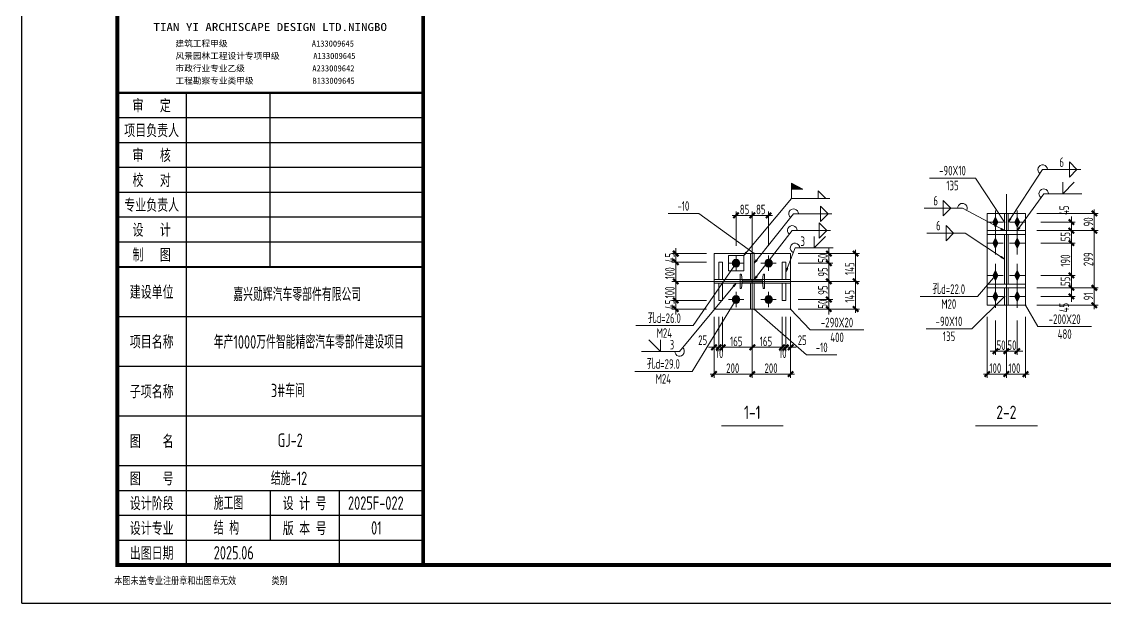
# Model space of a CAD drawing. Extents: x 712773 to 1022356, y -298958 to 209542.
# Drawn here: x 896206 to 910375, y -298958 to -291354 of the extents above; entities that cross this region are included whole.
import ezdxf
from ezdxf.enums import TextEntityAlignment as Align

# ---------------------------------------------------------------- set-up
doc = ezdxf.new("R2010")
doc.units = 0
doc.header["$LTSCALE"] = 500
doc.header["$MEASUREMENT"] = 0
for name, pattern in [('线型2', [5, 3, -2]), ('线型4', [2.5, 1.5, -1]), ('线型6', [8.75, 5, -1.25, 1.25, -1.25])]:
    doc.linetypes.add(name, pattern=pattern)
doc.layers.get('0').update_dxf_attribs({"linetype": 'CONTINUOUS'})
for name, color, linetype, lineweight in [('10', 7, 'CONTINUOUS', 18), ('20', 2, 'CONTINUOUS', 20), ('尺寸标注', 3, 'CONTINUOUS', 18), ('焊缝标注', 9, 'CONTINUOUS', 18), ('螺栓孔标注', 9, 'CONTINUOUS', 18), ('钢板标注', 9, 'CONTINUOUS', 18)]:
    doc.layers.add(name, color=color, linetype=linetype, lineweight=lineweight)
for name, color, linetype in [('AXIS_TEXT', 7, 'CONTINUOUS'), ('T-TK', 157, 'CONTINUOUS'), ('照明平面标注层', 111, 'CONTINUOUS')]:
    doc.layers.add(name, color=color, linetype=linetype)
doc.styles.add('FromPkpm', font='Pkpmeng', dxfattribs={"width": 0.7, "bigfont": 'Pkpmchn'})
doc.styles.add('TK1-TY', font='simhei.ttf')
doc.styles.add('TK2-TY', font='', dxfattribs={"width": 0.8})
doc.styles.add('TSSD_Dimension', font='Tssdeng.shx', dxfattribs={"width": 0.7, "bigfont": 'hztxt.shx'})
doc.styles.get('TK2-TY').set_extended_font_data('NSimSun')

# ---------------------------------------------------------------- blocks, each defined once
blk = doc.blocks.new('srgheberggb')
blk.add_lwpolyline([(62000, -70757), (70000, -70757), (70000, -75307), (62000, -75307)], close=True)
at = {"layer": 'T-TK'}
for p, q in [((59500, -84100), (59500, -42100)), ((63800, -70757), (63800, -75307)), ((66000, -75307), (66000, -70757)), ((70000, -71407), (62000, -71407)), ((70000, -72057), (62000, -72057)), ((70000, -72707), (62000, -72707)), ((70000, -73357), (62000, -73357)), ((70000, -74007), (62000, -74007)), ((70000, -74657), (62000, -74657)), ((63800, -75307), (63800, -83107)), ((70000, -76607), (62000, -76607)), ((70000, -77907), (62000, -77907)), ((70000, -79207), (62000, -79207)), ((70000, -80507), (62000, -80507)), ((70000, -81157), (62000, -81157)), ((66000, -81157), (66000, -82457)), ((67800, -81157), (67800, -83107)), ((70000, -81807), (62000, -81807)), ((70000, -82457), (62000, -82457)), ((59500, -84100), (118900, -84100))]:
    blk.add_line(p, q, dxfattribs=at)
for points, const_width in [([(62000, -83100), (117900, -83100), (117900, -43100), (62000, -43100)], 100), ([(70000, -83100), (62000, -83100), (62000, -61901), (70000, -61901)], 100), ([(62000, -83100), (70000, -83100), (70000, -62900), (62000, -62900)], 60)]:
    blk.add_lwpolyline(points, close=True, dxfattribs=dict(at, const_width=const_width))
at = {"layer": 'T-TK', "const_width": 60}
for points in [[(70000, -70757), (62000, -70757)], [(70000, -75307), (62000, -75307)], [(70000, -75307), (62000, -75307)]]:
    blk.add_lwpolyline(points, dxfattribs=at)
at = {"layer": 'AXIS_TEXT', "style": 'TSSD_Dimension', "width": 0.7}
for s, p in [('嘉兴勋辉汽车零部件有限公司 ', (65035, -76200)), ('年产1000万件智能精密汽车零部件建设项目', (64523, -77442)), ('施工图', (64523, -81654)), ('2025F-022', (68034, -81654)), ('结 构 ', (64523, -82304)), ('01', (68638, -82304)), ('2025.06', (64523, -82954))]:
    blk.add_text(s, height=350, dxfattribs=at).set_placement(p)
at = {"layer": 'T-TK'}
for s, height, style, width, p in [('TIAN YI ARCHISCAPE DESIGN LTD.NINGBO', 207.8, 'TK1-TY', 1.2, (66000, -69033)), ('审   定', 300, 'TK2-TY', 0.7, (62900, -71082)), ('项目负责人', 300, 'TK2-TY', 0.7, (62900, -71732)), ('审   核', 300, 'TK2-TY', 0.7, (62900, -72382)), ('校   对', 300, 'TK2-TY', 0.7, (62900, -73032)), ('专业负责人', 300, 'TK2-TY', 0.7, (62900, -73682)), ('设   计', 300, 'TK2-TY', 0.7, (62900, -74332)), ('制   图', 300, 'TK2-TY', 0.7, (62900, -74982)), ('建设单位', 300, 'TK2-TY', 0.7, (62900, -75957)), ('项目名称', 300, 'TK2-TY', 0.7, (62900, -77257)), ('子项名称', 300, 'TK2-TY', 0.7, (62900, -78557)), ('图    名', 300, 'TK2-TY', 0.7, (62900, -79857)), ('图    号', 300, 'TK2-TY', 0.7, (62900, -80832)), ('设计阶段', 300, 'TK2-TY', 0.7, (62900, -81482)), ('设 计 号', 300, 'TK2-TY', 0.7, (66900, -81483)), ('设计专业', 300, 'TK2-TY', 0.7, (62900, -82132)), ('版 本 号', 300, 'TK2-TY', 0.7, (66900, -82134)), ('出图日期', 300, 'TK2-TY', 0.7, (62900, -82782))]:
    blk.add_text(s, height=height, dxfattribs=dict(at, style=style, width=width)).set_placement(p, align=Align.MIDDLE_CENTER)
at = {"layer": 'T-TK', "style": 'TK1-TY'}
for s, p in [('建筑工程甲级                    A133009645', (63523, -69546)), ('风景园林工程设计专项甲级        A133009645', (63523, -69870)), ('市政行业专业乙级                A233009642', (63523, -70194)), ('工程勘察专业类甲级              B133009645', (63523, -70518))]:
    blk.add_text(s, height=162, dxfattribs=at).set_placement(p)
at = {"layer": 'T-TK', "style": 'TK2-TY', "width": 0.8}
for s, height, p in [('本图未盖专业注册章和出图章无效', 189.87, (61920, -83601)), ('类别', 189.9, (66032, -83601))]:
    blk.add_text(s, height=height, dxfattribs=at).set_placement(p)
blk = doc.blocks.new('vgxfcbc')
at = {"layer": '10', "color": 1, "linetype": '线型4', "ltscale": 100}
for p, q in [((2767494, 268004), (2767494, 267819)), ((2767494, 268004), (2767504, 268004)), ((2767518, 267930), (2767510, 267997)), ((2767793, 267997), (2767785, 267930)), ((2767809, 268004), (2767798, 268004)), ((2767809, 268004), (2767809, 267819)), ((2767494, 267819), (2767504, 267819)), ((2767518, 267892), (2767510, 267825)), ((2767793, 267825), (2767785, 267892)), ((2767809, 267819), (2767798, 267819))]:
    blk.add_line(p, q, dxfattribs=at)
for points in [[(2767531, 267917), (2767771, 267917, 0.35153), (2767785, 267930)], [(2767785, 267892, 0.35153), (2767771, 267905), (2767531, 267905)]]:
    blk.add_lwpolyline(points, format="xyb", dxfattribs=at)
for centre, radius, start, end in [((2767504, 267998), 5.35, 350.5243, 93.7652), ((2767798, 267998), 5.35, 86.2348, 189.4757), ((2767504, 267824), 5.35, 266.2348, 9.4757), ((2767532, 267932), 14.8, 189.1191, 266.5916), ((2767532, 267890), 14.8, 93.4084, 170.8809), ((2767798, 267824), 5.35, 170.5243, 273.7652)]:
    blk.add_arc(centre, radius, start, end, dxfattribs=at)

msp = doc.modelspace()

# ---------------------------------------------------------------- hatches: boundary and pattern name
at = {"layer": '10', "transparency": 33554687}
for points in [[(908938.9, -293908.7), (908906.4, -293973.7), (908938.9, -294038.7), (908971.4, -293973.7)], [(909223.9, -293908.7), (909191.4, -293973.7), (909223.9, -294038.7), (909256.4, -293973.7)], [(908938.9, -294183.7), (908906.4, -294248.7), (908938.9, -294313.7), (908971.4, -294248.7)], [(909223.9, -294183.7), (909191.4, -294248.7), (909223.9, -294313.7), (909256.4, -294248.7)], [(908938.9, -294606.2), (908906.4, -294671.2), (908938.9, -294736.2), (908971.4, -294671.2)], [(909223.9, -294606.2), (909191.4, -294671.2), (909223.9, -294736.2), (909256.4, -294671.2)], [(908938.9, -294881.2), (908906.4, -294946.2), (908938.9, -295011.2), (908971.4, -294946.2)], [(909223.9, -294881.2), (909191.4, -294946.2), (909223.9, -295011.2), (909256.4, -294946.2)]]:
    msp.add_hatch(color=1, dxfattribs=at).paths.add_polyline_path(points)
at = {"layer": '10'}
h = msp.add_hatch(color=1, dxfattribs=at)
edge = h.paths.add_edge_path()
edge.add_arc((905546.7, -294511.2), 50, 0, 360)
h = msp.add_hatch(color=1, dxfattribs=at)
edge = h.paths.add_edge_path()
edge.add_arc((905972.3, -294511.2), 50, 0, 360)
h = msp.add_hatch(color=1, dxfattribs=at)
edge = h.paths.add_edge_path()
edge.add_arc((905546.7, -294986.2), 50, 0, 360)
h = msp.add_hatch(color=1, dxfattribs=at)
edge = h.paths.add_edge_path()
edge.add_arc((905972.3, -294986.2), 50, 0, 360)
at = {"layer": '焊缝标注', "transparency": 33554687}
for points in [[(906272, -293542.2), (906422, -293542.2), (906272, -293467.2)], [(909106.4, -293973.7), (909140, -293936), (909127.5, -293927.8)], [(909056.4, -294086.2), (909015.8, -294056), (909008.8, -294069.3)], [(909223.9, -294086.2), (909259.1, -294049.9), (909246.9, -294041.2)], [(905646.7, -294411.2), (905684.6, -294377.8), (905673.1, -294368.1)], [(909056.4, -294460), (909018.9, -294426), (909010.6, -294438.5)], [(905784.5, -294511.2), (905821.5, -294476.8), (905809.8, -294467.5)], [(906197.6, -294623.7), (906222.6, -294579.8), (906208.6, -294574.4)], [(905784.5, -294723.7), (905821.1, -294688.9), (905809.2, -294679.7)], [(905546.7, -294773.7), (905509, -294807.4), (905520.5, -294817)]]:
    msp.add_hatch(color=256, dxfattribs=at).paths.add_polyline_path(points)
at = {"layer": '螺栓孔标注'}
h = msp.add_hatch(color=256, dxfattribs=at)
edge = h.paths.add_edge_path()
edge.add_arc((905546.7, -294511.2), 5, 0, 360)
h = msp.add_hatch(color=256, dxfattribs=at)
edge = h.paths.add_edge_path()
edge.add_arc((908938.9, -294671.2), 5, 0, 360)
h = msp.add_hatch(color=256, dxfattribs=at)
edge = h.paths.add_edge_path()
edge.add_arc((905546.7, -294986.2), 5, 0, 360)
at = {"layer": '钢板标注'}
h = msp.add_hatch(color=256, dxfattribs=at)
edge = h.paths.add_edge_path()
edge.add_arc((909056.4, -293973.7), 5, 0, 360)
h = msp.add_hatch(color=256, dxfattribs=at)
edge = h.paths.add_edge_path()
edge.add_arc((905784.5, -294386.2), 5, 0, 360)
h = msp.add_hatch(color=256, dxfattribs=at)
edge = h.paths.add_edge_path()
edge.add_arc((909056.4, -294946.2), 5, 0, 360)
h = msp.add_hatch(color=256, dxfattribs=at)
edge = h.paths.add_edge_path()
edge.add_arc((905784.5, -295111.2), 5, 0, 360)
h = msp.add_hatch(color=256, dxfattribs=at)
edge = h.paths.add_edge_path()
edge.add_arc((906260.1, -295111.2), 5, 0, 360)
h = msp.add_hatch(color=256, dxfattribs=at)
edge = h.paths.add_edge_path()
edge.add_arc((909331.4, -295061.2), 5, 0, 360)

# ---------------------------------------------------------------- linework, layer by layer
at = {"color": 0, "linetype": 'ByBlock', "const_width": 28.3}
for points in [[(905582, -293850.9), (905511.3, -293921.6)], [(905794.8, -293850.9), (905724.1, -293921.6)], [(905724.1, -293921.6), (905794.8, -293850.9)], [(905936.9, -293921.6), (906007.6, -293850.9)], [(910266.7, -293896.6), (910196, -293825.9)], [(909896, -293938.4), (909966.7, -294009.1)], [(909966.7, -294121.6), (909896, -294050.9)], [(909966.7, -294121.6), (909896, -294050.9)], [(910196, -294050.9), (910266.7, -294121.6)], [(910266.7, -294121.6), (910196, -294050.9)], [(909966.7, -294284.1), (909896, -294213.4)], [(909896, -294213.4), (909966.7, -294284.1)], [(904723.5, -294350.9), (904794.2, -294421.6)], [(906724.7, -294350.9), (906795.5, -294421.6)], [(907145.5, -294421.6), (907074.7, -294350.9)], [(904794.2, -294534.1), (904723.5, -294463.4)], [(904794.2, -294534.1), (904723.5, -294463.4)], [(906795.5, -294546.6), (906724.7, -294475.9)], [(906795.5, -294546.6), (906724.7, -294475.9)], [(904723.5, -294713.4), (904794.2, -294784.1)], [(904794.2, -294784.1), (904723.5, -294713.4)], [(906724.7, -294713.4), (906795.5, -294784.1)], [(906795.5, -294784.1), (906724.7, -294713.4)], [(907074.7, -294713.4), (907145.5, -294784.1)], [(907145.5, -294784.1), (907074.7, -294713.4)], [(909896, -294635.9), (909966.7, -294706.6)], [(909966.7, -294706.6), (909896, -294635.9)], [(909896, -294798.4), (909966.7, -294869.1)], [(909896, -294798.4), (909966.7, -294869.1)], [(910196, -294798.4), (910266.7, -294869.1)], [(910266.7, -294869.1), (910196, -294798.4)], [(904723.5, -294963.4), (904794.2, -295034.1)], [(904723.5, -294963.4), (904794.2, -295034.1)], [(906724.7, -294950.9), (906795.5, -295021.6)], [(906724.7, -294950.9), (906795.5, -295021.6)], [(909966.7, -294981.6), (909896, -294910.9)], [(904794.2, -295146.6), (904723.5, -295075.9)], [(906795.5, -295146.6), (906724.7, -295075.9)], [(907074.7, -295075.9), (907145.5, -295146.6)], [(910196, -295025.9), (910266.7, -295096.6)], [(905223.5, -295646.6), (905294.2, -295575.9)], [(905286, -295646.6), (905356.7, -295575.9)], [(905356.7, -295575.9), (905286, -295646.6)], [(905406.7, -295575.9), (905336, -295646.6)], [(905406.7, -295575.9), (905336, -295646.6)], [(905794.8, -295575.9), (905724.1, -295646.6)], [(905724.1, -295646.6), (905794.8, -295575.9)], [(906112.2, -295646.6), (906183, -295575.9)], [(906112.2, -295646.6), (906183, -295575.9)], [(906162.2, -295646.6), (906233, -295575.9)], [(906233, -295575.9), (906162.2, -295646.6)], [(906295.5, -295575.9), (906224.7, -295646.6)], [(908903.5, -295696.6), (908974.2, -295625.9)], [(909046, -295696.6), (909116.7, -295625.9)], [(909116.7, -295625.9), (909046, -295696.6)], [(909259.2, -295625.9), (909188.5, -295696.6)], [(905294.2, -295925.9), (905223.5, -295996.6)], [(905794.8, -295925.9), (905724.1, -295996.6)], [(905724.1, -295996.6), (905794.8, -295925.9)], [(906224.7, -295996.6), (906295.5, -295925.9)], [(908866.7, -295925.9), (908796, -295996.6)], [(909116.7, -295925.9), (909046, -295996.6)], [(909046, -295996.6), (909116.7, -295925.9)], [(909296, -295996.6), (909366.7, -295925.9)]]:
    msp.add_lwpolyline(points, dxfattribs=at)
at = {"layer": '10', "linetype": '线型6', "ltscale": 100}
msp.add_line((909081.4, -295311.2), (909081.4, -293611.2), dxfattribs=at)
at = {"layer": '10', "color": 9, "ltscale": 100}
for p, q in [((908938.9, -293823.7), (908938.9, -294123.7)), ((909223.9, -293823.7), (909223.9, -294123.7)), ((909038.9, -293973.7), (908838.9, -293973.7)), ((909323.9, -293973.7), (909123.9, -293973.7)), ((908938.9, -294098.7), (908938.9, -294398.7)), ((909223.9, -294098.7), (909223.9, -294398.7)), ((909038.9, -294248.7), (908838.9, -294248.7)), ((909323.9, -294248.7), (909123.9, -294248.7)), ((908938.9, -294521.2), (908938.9, -294821.2)), ((909223.9, -294521.2), (909223.9, -294821.2)), ((909038.9, -294671.2), (908838.9, -294671.2)), ((909323.9, -294671.2), (909123.9, -294671.2)), ((908938.9, -294796.2), (908938.9, -295096.2)), ((909223.9, -294796.2), (909223.9, -295096.2)), ((909038.9, -294946.2), (908838.9, -294946.2)), ((909323.9, -294946.2), (909123.9, -294946.2))]:
    msp.add_line(p, q, dxfattribs=at)
at = {"layer": '10', "color": 1, "linetype": 'Continuous'}
for p, q in [((908938.9, -293908.7), (908906.4, -293973.7)), ((908906.4, -293973.7), (908938.9, -294038.7)), ((908971.4, -293973.7), (908938.9, -293908.7)), ((908938.9, -294038.7), (908971.4, -293973.7)), ((909223.9, -293908.7), (909191.4, -293973.7)), ((909191.4, -293973.7), (909223.9, -294038.7)), ((909256.4, -293973.7), (909223.9, -293908.7)), ((909223.9, -294038.7), (909256.4, -293973.7)), ((908938.9, -294183.7), (908906.4, -294248.7)), ((908906.4, -294248.7), (908938.9, -294313.7)), ((908971.4, -294248.7), (908938.9, -294183.7)), ((908938.9, -294313.7), (908971.4, -294248.7)), ((909223.9, -294183.7), (909191.4, -294248.7)), ((909191.4, -294248.7), (909223.9, -294313.7)), ((909256.4, -294248.7), (909223.9, -294183.7)), ((909223.9, -294313.7), (909256.4, -294248.7)), ((908938.9, -294606.2), (908906.4, -294671.2)), ((908906.4, -294671.2), (908938.9, -294736.2)), ((908971.4, -294671.2), (908938.9, -294606.2)), ((908938.9, -294736.2), (908971.4, -294671.2)), ((909223.9, -294606.2), (909191.4, -294671.2)), ((909191.4, -294671.2), (909223.9, -294736.2)), ((909256.4, -294671.2), (909223.9, -294606.2)), ((909223.9, -294736.2), (909256.4, -294671.2)), ((908938.9, -294881.2), (908906.4, -294946.2)), ((908906.4, -294946.2), (908938.9, -295011.2)), ((908971.4, -294946.2), (908938.9, -294881.2)), ((908938.9, -295011.2), (908971.4, -294946.2)), ((909223.9, -294881.2), (909191.4, -294946.2)), ((909191.4, -294946.2), (909223.9, -295011.2)), ((909256.4, -294946.2), (909223.9, -294881.2)), ((909223.9, -295011.2), (909256.4, -294946.2))]:
    msp.add_line(p, q, dxfattribs=at)
at = {"layer": '10', "linetype": '线型2', "ltscale": 100}
for p, q in [((905759.5, -295361.2), (905759.5, -294136.2)), ((905008.8, -294748.7), (906510.1, -294748.7))]:
    msp.add_line(p, q, dxfattribs=at)
at = {"layer": '10', "color": 3, "ltscale": 100}
for p, q in [((909331.4, -294086.2), (908831.4, -294086.2)), ((908831.4, -294086.2), (908831.4, -294136.2)), ((908831.4, -294136.2), (909331.4, -294136.2)), ((909056.4, -294783.7), (909056.4, -294136.2)), ((909106.4, -294783.7), (909106.4, -294136.2)), ((909331.4, -294136.2), (909331.4, -294086.2)), ((909331.4, -294783.7), (908831.4, -294783.7)), ((908831.4, -294783.7), (908831.4, -294833.7)), ((908831.4, -294833.7), (909331.4, -294833.7)), ((909331.4, -294833.7), (909331.4, -294783.7))]:
    msp.add_line(p, q, dxfattribs=at)
at = {"layer": '10', "ltscale": 100}
for p, q in [((905546.7, -294611.2), (905546.7, -294411.2)), ((905972.3, -294611.2), (905972.3, -294411.2)), ((905446.7, -294511.2), (905646.7, -294511.2)), ((905872.3, -294511.2), (906072.3, -294511.2)), ((905446.7, -294986.2), (905646.7, -294986.2)), ((905546.7, -295086.2), (905546.7, -294886.2)), ((905872.3, -294986.2), (906072.3, -294986.2)), ((905972.3, -295086.2), (905972.3, -294886.2)), ((905354.5, -296636.2), (906164.5, -296636.2)), ((908676.4, -296636.2), (909486.4, -296636.2))]:
    msp.add_line(p, q, dxfattribs=at)
at = {"layer": '10', "color": 2, "ltscale": 100}
for p, q in [((905371.3, -294498.7), (905321.3, -294498.7)), ((905321.3, -294498.7), (905321.3, -294723.7)), ((905371.3, -294723.7), (905371.3, -294498.7)), ((906197.6, -294498.7), (906147.6, -294498.7)), ((906147.6, -294498.7), (906147.6, -294723.7)), ((906197.6, -294723.7), (906197.6, -294498.7)), ((905258.8, -294723.7), (906260.1, -294723.7)), ((905321.3, -294723.7), (905371.3, -294723.7)), ((906147.6, -294723.7), (906197.6, -294723.7)), ((905258.8, -294773.7), (906260.1, -294773.7)), ((905371.3, -294773.7), (905321.3, -294773.7)), ((905321.3, -294773.7), (905321.3, -294998.7)), ((905371.3, -294998.7), (905371.3, -294773.7)), ((906197.6, -294773.7), (906147.6, -294773.7)), ((906147.6, -294773.7), (906147.6, -294998.7)), ((906197.6, -294998.7), (906197.6, -294773.7)), ((905321.3, -294998.7), (905371.3, -294998.7)), ((906147.6, -294998.7), (906197.6, -294998.7))]:
    msp.add_line(p, q, dxfattribs=at)
at = {"layer": '10', "color": 1, "ltscale": 100}
for centre in [(905546.7, -294511.2), (905972.3, -294511.2), (905546.7, -294986.2), (905972.3, -294986.2)]:
    msp.add_circle(centre, 50, dxfattribs=at)
at = {"layer": '20', "ltscale": 100}
for p, q in [((909331.4, -293861.2), (908831.4, -293861.2)), ((908831.4, -293861.2), (908831.4, -295061.2)), ((909106.4, -293861.2), (909056.4, -293861.2)), ((909056.4, -293861.2), (909056.4, -294086.2)), ((909106.4, -294086.2), (909106.4, -293861.2)), ((909331.4, -295061.2), (909331.4, -293861.2)), ((909056.4, -294086.2), (909106.4, -294086.2)), ((906260.1, -294386.2), (905258.8, -294386.2)), ((905258.8, -294386.2), (905258.8, -295111.2)), ((905646.7, -294411.2), (905446.7, -294411.2)), ((905446.7, -294411.2), (905446.7, -294611.2)), ((905646.7, -294611.2), (905646.7, -294411.2)), ((905784.5, -294386.2), (905734.5, -294386.2)), ((905734.5, -294386.2), (905734.5, -294723.7)), ((905784.5, -294723.7), (905784.5, -294386.2)), ((906260.1, -295111.2), (906260.1, -294386.2)), ((905446.7, -294611.2), (905646.7, -294611.2)), ((905734.5, -294723.7), (905784.5, -294723.7)), ((905784.5, -294773.7), (905734.5, -294773.7)), ((905734.5, -294773.7), (905734.5, -295111.2)), ((905784.5, -295111.2), (905784.5, -294773.7)), ((909056.4, -294833.7), (909106.4, -294833.7)), ((909056.4, -295058.7), (909056.4, -294833.7)), ((909106.4, -294833.7), (909106.4, -295058.7)), ((905258.8, -295111.2), (906260.1, -295111.2)), ((905734.5, -295111.2), (905784.5, -295111.2)), ((908831.4, -295061.2), (909331.4, -295061.2)), ((909106.4, -295058.7), (909056.4, -295058.7))]:
    msp.add_line(p, q, dxfattribs=at)
at = {"layer": '尺寸标注', "linetype": 'Continuous', "lineweight": 18}
for p, q in [((905546.7, -294286.2), (905546.7, -293836.2)), ((905759.5, -294286.2), (905759.5, -293836.2)), ((905759.5, -294286.2), (905759.5, -293836.2)), ((905972.3, -294286.2), (905972.3, -293836.2)), ((909481.4, -293861.2), (910281.4, -293861.2)), ((910231.4, -294136.2), (910231.4, -293811.2)), ((905496.7, -293886.2), (905809.5, -293886.2)), ((905709.5, -293886.2), (906022.3, -293886.2)), ((909531.4, -293973.7), (909981.4, -293973.7)), ((909931.4, -293973.7), (909931.4, -293903)), ((909931.4, -294086.2), (909931.4, -293973.7)), ((909481.4, -294086.2), (910281.4, -294086.2)), ((909481.4, -294086.2), (910281.4, -294086.2)), ((909531.4, -294086.2), (909981.4, -294086.2)), ((909531.4, -294086.2), (909981.4, -294086.2)), ((909931.4, -294298.7), (909931.4, -294036.2)), ((909931.4, -294086.2), (909931.4, -294157)), ((910231.4, -294883.7), (910231.4, -294036.2)), ((909531.4, -294248.7), (909981.4, -294248.7)), ((909531.4, -294248.7), (909981.4, -294248.7)), ((909931.4, -294721.2), (909931.4, -294198.7)), ((905158.8, -294386.2), (904708.8, -294386.2)), ((904758.8, -294386.2), (904758.8, -294315.5)), ((904758.8, -294498.7), (904758.8, -294386.2)), ((906360.1, -294386.2), (906810.1, -294386.2)), ((906360.1, -294386.2), (907160.1, -294386.2)), ((906760.1, -294386.2), (906760.1, -294315.5)), ((906760.1, -294511.2), (906760.1, -294386.2)), ((907110.1, -294798.7), (907110.1, -294336.2)), ((905158.8, -294498.7), (904708.8, -294498.7)), ((905158.8, -294498.7), (904708.8, -294498.7)), ((904758.8, -294798.7), (904758.8, -294448.7)), ((904758.8, -294498.7), (904758.8, -294569.5)), ((906360.1, -294511.2), (906810.1, -294511.2)), ((906360.1, -294511.2), (906810.1, -294511.2)), ((906760.1, -294798.7), (906760.1, -294461.2)), ((906760.1, -294511.2), (906760.1, -294582)), ((904758.8, -295048.7), (904758.8, -294698.7)), ((906760.1, -295036.2), (906760.1, -294698.7)), ((907110.1, -295161.2), (907110.1, -294698.7)), ((909531.4, -294671.2), (909981.4, -294671.2)), ((909531.4, -294671.2), (909981.4, -294671.2)), ((909931.4, -294883.7), (909931.4, -294621.2)), ((905158.8, -294748.7), (904708.8, -294748.7)), ((905158.8, -294748.7), (904708.8, -294748.7)), ((906360.1, -294748.7), (906810.1, -294748.7)), ((906360.1, -294748.7), (906810.1, -294748.7)), ((906360.1, -294748.7), (907160.1, -294748.7)), ((906360.1, -294748.7), (907160.1, -294748.7)), ((909481.4, -294833.7), (910281.4, -294833.7)), ((909481.4, -294833.7), (910281.4, -294833.7)), ((909531.4, -294833.7), (909981.4, -294833.7)), ((909531.4, -294833.7), (909981.4, -294833.7)), ((909931.4, -294833.7), (909931.4, -294763)), ((909931.4, -294946.2), (909931.4, -294833.7)), ((910231.4, -295111.2), (910231.4, -294783.7)), ((905158.8, -294998.7), (904708.8, -294998.7)), ((905158.8, -294998.7), (904708.8, -294998.7)), ((904758.8, -294998.7), (904758.8, -294928)), ((904758.8, -295111.2), (904758.8, -294998.7)), ((906360.1, -294986.2), (906810.1, -294986.2)), ((906360.1, -294986.2), (906810.1, -294986.2)), ((906760.1, -294986.2), (906760.1, -294915.5)), ((906760.1, -295111.2), (906760.1, -294986.2)), ((909531.4, -294946.2), (909981.4, -294946.2)), ((909931.4, -294946.2), (909931.4, -295017)), ((905158.8, -295111.2), (904708.8, -295111.2)), ((904758.8, -295111.2), (904758.8, -295182)), ((906360.1, -295111.2), (906810.1, -295111.2)), ((906360.1, -295111.2), (907160.1, -295111.2)), ((906760.1, -295111.2), (906760.1, -295182)), ((909481.4, -295061.2), (910281.4, -295061.2)), ((905258.8, -295211.2), (905258.8, -295661.2)), ((905258.8, -295211.2), (905258.8, -296011.2)), ((905321.3, -295211.2), (905321.3, -295661.2)), ((905321.3, -295211.2), (905321.3, -295661.2)), ((905371.3, -295211.2), (905371.3, -295661.2)), ((905371.3, -295211.2), (905371.3, -295661.2)), ((905759.5, -295211.2), (905759.5, -295661.2)), ((905759.5, -295211.2), (905759.5, -295661.2)), ((905759.5, -295211.2), (905759.5, -296011.2)), ((905759.5, -295211.2), (905759.5, -296011.2)), ((906147.6, -295211.2), (906147.6, -295661.2)), ((906147.6, -295211.2), (906147.6, -295661.2)), ((906197.6, -295211.2), (906197.6, -295661.2)), ((906197.6, -295211.2), (906197.6, -295661.2)), ((906260.1, -295211.2), (906260.1, -295661.2)), ((906260.1, -295211.2), (906260.1, -296011.2)), ((908831.4, -295211.2), (908831.4, -296011.2)), ((908938.9, -295261.2), (908938.9, -295711.2)), ((909081.4, -295211.2), (909081.4, -296011.2)), ((909081.4, -295211.2), (909081.4, -296011.2)), ((909081.4, -295261.2), (909081.4, -295711.2)), ((909081.4, -295261.2), (909081.4, -295711.2)), ((909223.9, -295261.2), (909223.9, -295711.2)), ((909331.4, -295211.2), (909331.4, -296011.2)), ((905258.8, -295611.2), (905188.1, -295611.2)), ((905321.3, -295611.2), (905250.6, -295611.2)), ((905258.8, -295611.2), (905321.3, -295611.2)), ((905321.3, -295611.2), (905392.1, -295611.2)), ((905321.3, -295611.2), (905371.3, -295611.2)), ((905321.3, -295611.2), (905809.5, -295611.2)), ((905371.3, -295611.2), (905442.1, -295611.2)), ((905709.5, -295611.2), (906197.6, -295611.2)), ((906147.6, -295611.2), (906076.9, -295611.2)), ((906197.6, -295611.2), (906126.9, -295611.2)), ((906147.6, -295611.2), (906197.6, -295611.2)), ((906197.6, -295611.2), (906268.3, -295611.2)), ((906197.6, -295611.2), (906260.1, -295611.2)), ((906260.1, -295611.2), (906330.8, -295611.2)), ((908938.9, -295661.2), (908868.2, -295661.2)), ((908938.9, -295661.2), (909081.4, -295661.2)), ((909081.4, -295661.2), (909010.7, -295661.2)), ((909081.4, -295661.2), (909152.1, -295661.2)), ((909081.4, -295661.2), (909223.9, -295661.2)), ((909223.9, -295661.2), (909294.6, -295661.2)), ((905208.8, -295961.2), (905809.5, -295961.2)), ((905709.5, -295961.2), (906310.1, -295961.2)), ((908781.4, -295961.2), (909131.4, -295961.2)), ((909031.4, -295961.2), (909381.4, -295961.2))]:
    msp.add_line(p, q, dxfattribs=at)
at = {"layer": '焊缝标注', "lineweight": 18, "ltscale": 100}
for p, q in [((909106.4, -293973.7), (909554.8, -293288.3)), ((905646.7, -294411.2), (906272, -293667.2)), ((909223.9, -294086.2), (909569.6, -293603)), ((905784.5, -294511.2), (906299.7, -293864.9)), ((909056.4, -294086.2), (908505.9, -293791.6)), ((905784.5, -294723.7), (906282.2, -294082.9)), ((909056.4, -294460), (908542.2, -294117.6)), ((906197.6, -294623.7), (906318.1, -294311.9)), ((905546.7, -294773.7), (904808.3, -295664))]:
    msp.add_line(p, q, dxfattribs=at)
at = {"layer": '焊缝标注', "ltscale": 100}
for p, q in [((909554.8, -293288.3), (910054.8, -293288.3)), ((909904.8, -293288.3), (909904.8, -293188.3)), ((909904.8, -293188.3), (910004.8, -293288.3)), ((909904.8, -293288.3), (909904.8, -293388.3)), ((909904.8, -293388.3), (910004.8, -293288.3)), ((906272, -293667.2), (906272, -293542.2)), ((906622, -293667.2), (906622, -293567.2)), ((906622, -293567.2), (906722, -293667.2)), ((909819.6, -293603), (909969.6, -293453)), ((909819.6, -293603), (909819.6, -293453)), ((906272, -293667.2), (906772, -293667.2)), ((908255.9, -293791.6), (908255.9, -293691.6)), ((908355.9, -293791.6), (908255.9, -293691.6)), ((909569.6, -293603), (910069.6, -293603)), ((906299.7, -293864.9), (906799.7, -293864.9)), ((906649.7, -293864.9), (906649.7, -293764.9)), ((906649.7, -293764.9), (906749.7, -293864.9)), ((906649.7, -293864.9), (906649.7, -293964.9)), ((906649.7, -293964.9), (906749.7, -293864.9)), ((908505.9, -293791.6), (908005.9, -293791.6)), ((908255.9, -293791.6), (908255.9, -293891.6)), ((908355.9, -293791.6), (908255.9, -293891.6)), ((906632.2, -294082.9), (906632.2, -293982.9)), ((906632.2, -293982.9), (906732.2, -294082.9)), ((906282.2, -294082.9), (906782.2, -294082.9)), ((906632.2, -294082.9), (906632.2, -294182.9)), ((906632.2, -294182.9), (906732.2, -294082.9)), ((908542.2, -294117.6), (908042.2, -294117.6)), ((908292.2, -294117.6), (908292.2, -294017.6)), ((908392.2, -294117.6), (908292.2, -294017.6)), ((908292.2, -294117.6), (908292.2, -294217.6)), ((908392.2, -294117.6), (908292.2, -294217.6)), ((906568.1, -294311.9), (906718.1, -294161.9)), ((906568.1, -294311.9), (906568.1, -294161.9)), ((906318.1, -294311.9), (906818.1, -294311.9)), ((904558.3, -295664), (904408.3, -295514)), ((904558.3, -295664), (904558.3, -295514)), ((904808.3, -295664), (904308.3, -295664))]:
    msp.add_line(p, q, dxfattribs=at)
at = {"layer": '焊缝标注', "linetype": 'Continuous'}
for p, q in [((906272, -293467.2), (906272, -293542.2)), ((906422, -293542.2), (906272, -293467.2)), ((906272, -293542.2), (906422, -293542.2)), ((909127.5, -293927.8), (909106.4, -293973.7)), ((909106.4, -293973.7), (909140, -293936)), ((909140, -293936), (909127.5, -293927.8)), ((909015.8, -294056), (909008.8, -294069.3)), ((909008.8, -294069.3), (909056.4, -294086.2)), ((909056.4, -294086.2), (909015.8, -294056)), ((909246.9, -294041.2), (909223.9, -294086.2)), ((909223.9, -294086.2), (909259.1, -294049.9)), ((909259.1, -294049.9), (909246.9, -294041.2)), ((905673.1, -294368.1), (905646.7, -294411.2)), ((905646.7, -294411.2), (905684.6, -294377.8)), ((905684.6, -294377.8), (905673.1, -294368.1)), ((909018.9, -294426), (909010.6, -294438.5)), ((909010.6, -294438.5), (909056.4, -294460)), ((909056.4, -294460), (909018.9, -294426)), ((905809.8, -294467.5), (905784.5, -294511.2)), ((905784.5, -294511.2), (905821.5, -294476.8)), ((905821.5, -294476.8), (905809.8, -294467.5)), ((906208.6, -294574.4), (906197.6, -294623.7)), ((906197.6, -294623.7), (906222.6, -294579.8)), ((906222.6, -294579.8), (906208.6, -294574.4)), ((905809.2, -294679.7), (905784.5, -294723.7)), ((905784.5, -294723.7), (905821.1, -294688.9)), ((905821.1, -294688.9), (905809.2, -294679.7)), ((905546.7, -294773.7), (905509, -294807.4)), ((905509, -294807.4), (905520.5, -294817)), ((905520.5, -294817), (905546.7, -294773.7))]:
    msp.add_line(p, q, dxfattribs=at)
at = {"layer": '焊缝标注', "ltscale": 100}
for centre, start, end in [((909554.8, -293288.3), 0, 236.81027), ((909569.6, -293603), 0, 234.42537), ((908505.9, -293791.6), 331.83929, 180), ((906299.7, -293864.9), 0, 231.44106), ((906282.2, -294082.9), 0, 232.16595), ((906318.1, -294311.9), 0, 248.87137), ((904808.3, -295664), 180, 50.32936)]:
    msp.add_arc(centre, 62.5, start, end, dxfattribs=at)
at = {"layer": '螺栓孔标注', "ltscale": 100}
for p, q in [((905546.7, -294511.2), (904984.6, -295327.2)), ((908938.9, -294671.2), (908703.3, -294948)), ((905546.7, -294986.2), (904971.1, -295926.3)), ((908703.3, -294948), (907953.3, -294948)), ((904984.6, -295327.2), (904234.6, -295327.2)), ((904971.1, -295926.3), (904221.1, -295926.3))]:
    msp.add_line(p, q, dxfattribs=at)
for centre in [(905546.7, -294511.2), (908938.9, -294671.2), (905546.7, -294986.2)]:
    msp.add_circle(centre, 5, dxfattribs=at)
at = {"layer": '钢板标注', "ltscale": 100}
for p, q in [((908676.7, -293398.3), (908076.7, -293398.3)), ((909056.4, -293973.7), (908676.7, -293398.3)), ((905058.1, -293861), (904658.1, -293861)), ((905784.5, -294386.2), (905058.1, -293861)), ((909056.4, -294946.2), (908631.3, -295369.7)), ((905784.5, -295111.2), (906466.5, -295710.1)), ((906260.1, -295111.2), (906517.5, -295384.2)), ((909331.4, -295061.2), (909493.6, -295340.9)), ((906517.5, -295384.2), (907217.5, -295384.2)), ((908631.3, -295369.7), (908031.3, -295369.7)), ((909493.6, -295340.9), (910193.6, -295340.9)), ((906466.5, -295710.1), (906866.5, -295710.1))]:
    msp.add_line(p, q, dxfattribs=at)
for centre in [(909056.4, -293973.7), (905784.5, -294386.2), (909056.4, -294946.2), (905784.5, -295111.2), (906260.1, -295111.2), (909331.4, -295061.2)]:
    msp.add_circle(centre, 5, dxfattribs=at)

# ---------------------------------------------------------------- block references
msp.add_blockref('vgxfcbc', (-1861891.6, -562659.9))
at = {"layer": '照明平面标注层', "xscale": 0.5, "yscale": 0.5, "zscale": 0.5}
msp.add_blockref('srgheberggb', (866455.8, -256907.8), dxfattribs=at)

# ---------------------------------------------------------------- texts
at = {"layer": '10', "lineweight": 25, "style": 'FromPkpm', "width": 0.77}
for s, p in [('1-1', (905759.5, -296461.2)), ('2-2', (909081.4, -296461.2))]:
    msp.add_text(s, height=175, dxfattribs=at).set_placement(p, align=Align.MIDDLE_CENTER)
at = {"layer": 'AXIS_TEXT', "style": 'TSSD_Dimension', "width": 0.7}
for s, p in [('3#车间', (899464.5, -296263)), ('GJ-2', (899552.9, -296913)), ('结施-12', (899464.5, -297412))]:
    msp.add_text(s, height=175, dxfattribs=at).set_placement(p)
at = {"layer": '尺寸标注', "color": 9, "style": 'FromPkpm', "width": 0.7}
for s, p in [('85', (905595.9, -293871.2)), ('85', (905808.7, -293871.2)), ('25', (905051.4, -295580)), ('165', (905467.8, -295596.2)), ('165', (905855.9, -295596.2)), ('25', (906353.1, -295580)), ('50', (908952.9, -295646.2)), ('50', (909095.4, -295646.2)), ('10', (905282.4, -295751.2)), ('10', (906108.7, -295751.2)), ('200', (905418.3, -295946.2)), ('200', (905918.9, -295946.2)), ('100', (908858.8, -295946.2)), ('100', (909108.8, -295946.2))]:
    msp.add_text(s, height=125, dxfattribs=at).set_placement(p)
for s, p in [('45', (909900.1, -293880.7)), ('90', (910216.4, -294031)), ('55', (909916.4, -294224.7)), ('45', (904743.8, -294499.7)), ('50', (906745.1, -294506)), ('190', (909916.4, -294557.6)), ('299', (910216.4, -294549.2)), ('100', (904743.8, -294721.3)), ('95', (906745.1, -294687.2)), ('145', (907095.1, -294665.1)), ('55', (909916.4, -294809.7)), ('100', (904743.8, -294971.3)), ('95', (906745.1, -294924.7)), ('45', (904743.8, -295112.2)), ('50', (906745.1, -295106)), ('145', (907095.1, -295027.6)), ('91', (910216.4, -294996.3)), ('45', (909900.1, -295153.7))]:
    msp.add_text(s, height=125, rotation=90, dxfattribs=at).set_placement(p)
at = {"layer": '焊缝标注', "style": 'FromPkpm', "width": 0.7}
for s, p in [('6', (909804.8, -293253.3)), ('6', (908155.9, -293756.6)), ('6', (908192.2, -294082.6)), ('3', (906418.1, -294286.9)), ('3', (904708.3, -295639))]:
    msp.add_text(s, height=125, dxfattribs=at).set_placement(p, align=Align.CENTER)
at = {"layer": '螺栓孔标注', "style": 'FromPkpm', "width": 0.7}
for s, p in [('孔d=22.0', (908328.3, -294913)), ('孔d=26.0', (904609.6, -295292.2)), ('孔d=29.0', (904596.1, -295891.3))]:
    msp.add_text(s, height=125, dxfattribs=at).set_placement(p, align=Align.CENTER)
for s, p in [('M20', (908328.3, -294983)), ('M24', (904609.6, -295362.2)), ('M24', (904596.1, -295961.3))]:
    msp.add_text(s, height=125, dxfattribs=at).set_placement(p, align=Align.TOP_CENTER)
at = {"layer": '钢板标注', "style": 'FromPkpm', "width": 0.7}
for s, p in [('-90X10', (908376.7, -293363.3)), ('-10', (904858.1, -293826)), ('-290X20', (906867.5, -295349.2)), ('-90X10', (908331.3, -295334.7)), ('-200X20', (909843.6, -295305.9)), ('-10', (906666.5, -295675.1))]:
    msp.add_text(s, height=125, dxfattribs=at).set_placement(p, align=Align.CENTER)
for s, p in [('135', (908376.7, -293433.3)), ('400', (906867.5, -295419.2)), ('135', (908331.3, -295404.7)), ('480', (909843.6, -295375.9))]:
    msp.add_text(s, height=125, dxfattribs=at).set_placement(p, align=Align.TOP_CENTER)

doc.saveas('drawing.dxf')
